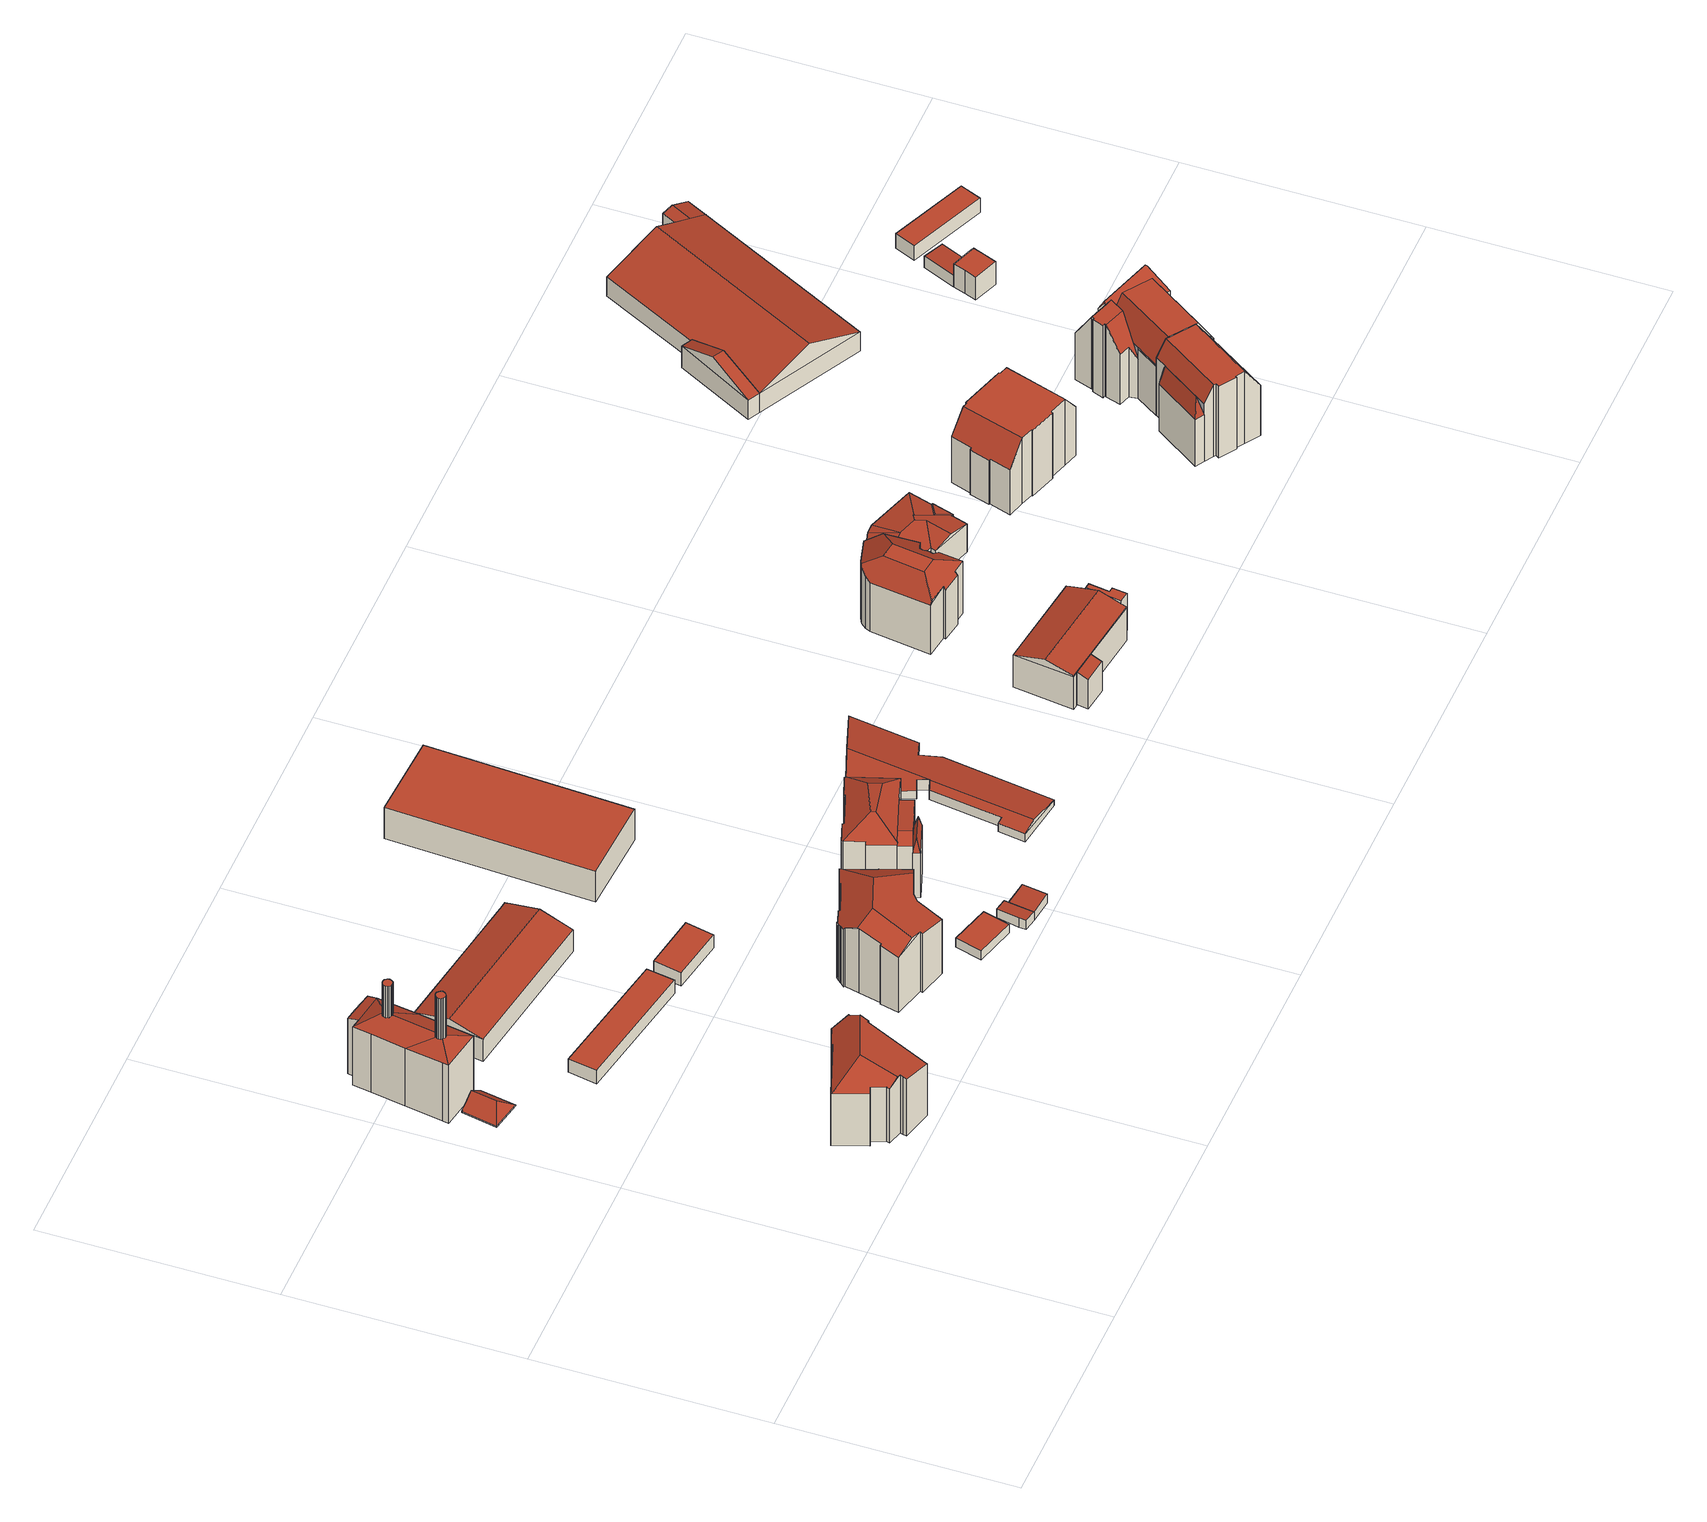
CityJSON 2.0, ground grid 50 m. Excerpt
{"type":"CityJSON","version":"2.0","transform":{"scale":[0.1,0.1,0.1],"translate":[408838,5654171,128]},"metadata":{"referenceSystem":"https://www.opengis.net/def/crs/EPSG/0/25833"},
"CityObjects":{
"building1":{"type":"Building","attributes":{"Dachtyp_tdc":"tdcFreeFormRoof","Gemeindeschluessel":14612000,"Dachneigung":39.03,"QualitaetDacherkennung":11,"Geometrietyp2DReferenz":"3000","measuredHeight":2.91,"function":"31001_2000","roofType":"5000"},"geometry":[{"type":"Solid","lod":"2","boundaries":[[[[0,1,2,3]],[[1,4,5,2]],[[4,6,7,5]],[[6,0,3,7]],[[8,9,6,4]],[[8,4,1]],[[9,8,1,0]],[[9,0,6]],[[3,2,5,7]]]],"semantics":{"surfaces":[{"type":"WallSurface"},{"type":"RoofSurface"},{"type":"GroundSurface"}],"values":[[0,0,0,0,1,1,1,0,2]]}}]},
"building2":{"type":"Building","attributes":{"Dachtyp_tdc":"tdcFreeFormRoof","Gemeindeschluessel":14612000,"Dachneigung":16.84,"QualitaetDacherkennung":27,"Geometrietyp2DReferenz":"3000","measuredHeight":17.47,"function":"31001_9998","roofType":"5000"},"geometry":[{"type":"Solid","lod":"2","boundaries":[[[[10,11,12,13]],[[11,14,15,12]],[[14,16,17,15]],[[16,18,19,17]],[[18,20,21,19]],[[20,22,23,21]],[[22,24,25,23]],[[24,26,27,25]],[[26,28,29,27]],[[28,30,31,29]],[[30,32,33,31]],[[32,34,35,33]],[[34,32,36,37,38,39,40]],[[37,36,30,28,26,24,22,20,41]],[[18,16,14,11,10,42,43,38,37,41]],[[32,30,36]],[[43,39,38]],[[20,18,41]],[[35,44,45,46,47,13,12,15,17,19,21,23,25,27,29,31,33]],[[34,40,44,35]],[[40,39,45,44]],[[39,43,46,45]],[[43,42,47,46]],[[42,10,13,47]]]],"semantics":{"surfaces":[{"type":"WallSurface"},{"type":"RoofSurface"},{"type":"GroundSurface"}],"values":[[0,0,0,0,0,0,0,0,0,0,0,0,1,1,1,0,0,0,2,0,0,0,0,0]]}}]},
"building3":{"type":"Building","attributes":{"Gemeindeschluessel":14612000,"QualitaetDacherkennung":100,"Geometrietyp2DReferenz":"3000","function":"31001_2000","roofType":"9999"},"children":["building3-1","building3-2","building3-3","building3-4"]},
"building3-1":{"type":"BuildingPart","attributes":{"Dachtyp_tdc":"tdcPolyFlatRoof","Dachneigung":16.77,"QualitaetDacherkennung":100,"Geometrietyp2DReferenz":"3000","measuredHeight":15.29,"roofType":"2100"},"parents":["building3"],"geometry":[{"type":"MultiSurface","lod":"2","boundaries":[[[48,49,50,51,52]],[[49,53,54,50]],[[53,55,56,54]],[[55,57,58,59,56]],[[57,55,53,49,48]],[[51,50,54,56,59]]],"semantics":{"surfaces":[{"type":"WallSurface"},{"type":"RoofSurface"},{"type":"GroundSurface"}],"values":[0,0,0,0,1,2]}}]},
"building3-2":{"type":"BuildingPart","attributes":{"Dachtyp_tdc":"tdcPolyFlatRoof","Dachneigung":0,"QualitaetDacherkennung":100,"Geometrietyp2DReferenz":"3000","measuredHeight":10.76,"roofType":"1000"},"parents":["building3"],"geometry":[{"type":"Solid","lod":"2","boundaries":[[[[60,61,62,63]],[[61,64,65,62]],[[64,66,67,65]],[[66,68,69,67]],[[68,70,71,69]],[[70,72,73,71]],[[72,74,75,73]],[[74,76,77,75]],[[76,78,79,77]],[[78,80,81,79]],[[80,82,83,81]],[[82,84,85,83]],[[84,86,87,85]],[[86,88,89,87]],[[88,90,91,89]],[[90,92,93,91]],[[92,94,95,93]],[[94,60,63,95]],[[94,92,90,88,86,84,82,80,78,76,74,72,70,68,66,64,61,60]],[[63,62,65,67,69,71,73,75,77,79,81,83,85,87,89,91,93,95]]]],"semantics":{"surfaces":[{"type":"WallSurface"},{"type":"RoofSurface"},{"type":"GroundSurface"}],"values":[[0,0,0,0,0,0,0,0,0,0,0,0,0,0,0,0,0,0,1,2]]}}]},
"building3-3":{"type":"BuildingPart","attributes":{"Dachtyp_tdc":"tdcHipRoof","Dachneigung":23.91,"QualitaetDacherkennung":100,"Geometrietyp2DReferenz":"3000","measuredHeight":17.29,"roofType":"3200"},"parents":["building3"],"geometry":[{"type":"MultiSurface","lod":"2","boundaries":[[[96,97,98,99]],[[97,48,52,98]],[[100,101,58,57]],[[100,102,103,101]],[[102,104,105,103]],[[104,106,107,105]],[[106,108,109,107]],[[108,96,99,109]],[[104,102,110]],[[57,48,97,111]],[[100,57,111]],[[102,100,111,110]],[[97,96,108,110,111]],[[108,106,104,110]],[[99,98,52,58,101,103,105,107,109]]],"semantics":{"surfaces":[{"type":"WallSurface"},{"type":"RoofSurface"},{"type":"GroundSurface"}],"values":[0,0,0,0,0,0,0,0,1,1,1,1,1,1,2]}}]},
"building3-4":{"type":"BuildingPart","attributes":{"Dachtyp_tdc":"tdcPolyFlatRoof","Dachneigung":0,"QualitaetDacherkennung":100,"Geometrietyp2DReferenz":"3000","measuredHeight":8.47,"roofType":"1000"},"parents":["building3"],"geometry":[{"type":"Solid","lod":"2","boundaries":[[[[112,113,114,115]],[[113,116,117,114]],[[116,118,119,117]],[[118,120,121,119]],[[120,122,123,121]],[[122,124,125,123]],[[124,126,127,125]],[[126,128,129,127]],[[128,130,131,129]],[[130,132,133,131]],[[132,134,135,133]],[[134,136,137,135]],[[136,138,139,137]],[[138,140,141,139]],[[140,142,143,141]],[[142,144,145,143]],[[144,146,147,145]],[[146,112,115,147]],[[146,144,142,140,138,136,134,132,130,128,126,124,122,120,118,116,113,112]],[[115,114,117,119,121,123,125,127,129,131,133,135,137,139,141,143,145,147]]]],"semantics":{"surfaces":[{"type":"WallSurface"},{"type":"RoofSurface"},{"type":"GroundSurface"}],"values":[[0,0,0,0,0,0,0,0,0,0,0,0,0,0,0,0,0,0,1,2]]}}]},
"building4":{"type":"Building","attributes":{"Dachtyp_tdc":"tdcPolyFlatRoof","Gemeindeschluessel":14612000,"Dachneigung":0,"QualitaetDacherkennung":74,"Geometrietyp2DReferenz":"3000","measuredHeight":3.46,"function":"31001_2000","roofType":"1000"},"geometry":[{"type":"Solid","lod":"2","boundaries":[[[[148,149,150,151]],[[149,152,153,150]],[[152,154,155,153]],[[154,148,151,155]],[[154,152,149,148]],[[151,150,153,155]]]],"semantics":{"surfaces":[{"type":"WallSurface"},{"type":"RoofSurface"},{"type":"GroundSurface"}],"values":[[0,0,0,0,1,2]]}}]},
"building5":{"type":"Building","attributes":{"Dachtyp_tdc":"tdcFreeFormRoof","Gemeindeschluessel":14612000,"Dachneigung":14.22,"QualitaetDacherkennung":90,"Geometrietyp2DReferenz":"3000","measuredHeight":7.55,"function":"31001_2000","roofType":"5000"},"geometry":[{"type":"Solid","lod":"2","boundaries":[[[[156,157,158,159]],[[157,160,161,158]],[[160,162,163,161]],[[162,164,165,163]],[[164,166,167,165]],[[166,156,159,167]],[[168,164,162,160,157,169]],[[166,168,169,156]],[[157,156,169]],[[166,164,168]],[[159,158,161,163,165,167]]]],"semantics":{"surfaces":[{"type":"WallSurface"},{"type":"RoofSurface"},{"type":"GroundSurface"}],"values":[[0,0,0,0,0,0,1,1,0,0,2]]}}]},
"building6":{"type":"Building","attributes":{"Dachtyp_tdc":"tdcPolyFlatRoof","Gemeindeschluessel":14612000,"Dachneigung":2.72,"QualitaetDacherkennung":71,"Geometrietyp2DReferenz":"3000","measuredHeight":3.73,"function":"31001_2000","roofType":"2100"},"geometry":[{"type":"Solid","lod":"2","boundaries":[[[[170,171,172,173]],[[171,174,175,172]],[[174,176,177,175]],[[176,170,173,177]],[[176,174,171,170]],[[173,172,175,177]]]],"semantics":{"surfaces":[{"type":"WallSurface"},{"type":"RoofSurface"},{"type":"GroundSurface"}],"values":[[0,0,0,0,1,2]]}}]},
"building7":{"type":"Building","attributes":{"Dachtyp_tdc":"tdcFreeFormRoof","Gemeindeschluessel":14612000,"Dachneigung":18.65,"QualitaetDacherkennung":31,"Geometrietyp2DReferenz":"3000","measuredHeight":18.57,"function":"31001_9998","roofType":"5000"},"geometry":[{"type":"Solid","lod":"2","boundaries":[[[[178,179,180,181]],[[179,182,183,180]],[[182,184,185,183]],[[184,186,187,185]],[[186,188,189,187]],[[188,190,191,189]],[[190,192,193,191]],[[192,194,195,193]],[[194,196,197,195]],[[196,198,199,197]],[[198,200,201,199]],[[200,202,203,201]],[[202,204,205,203]],[[204,206,207,205]],[[206,208,209,207]],[[208,210,211,209]],[[210,212,213,211]],[[212,214,215,213]],[[214,216,217,215]],[[216,218,219,217]],[[218,220,221,219]],[[220,222,223,221]],[[222,224,225,223]],[[224,178,181,225]],[[226,227,228,186,184,182,179]],[[216,214,212,229,230,231]],[[227,226,178,224,222,220,218,231,230]],[[230,229,210,208,206,204,202,200,198,196,194,192,190,188,228,227]],[[179,178,226]],[[212,210,229]],[[188,186,228]],[[218,216,231]],[[181,180,183,185,187,189,191,193,195,197,199,201,203,205,207,209,211,213,215,217,219,221,223,225]]]],"semantics":{"surfaces":[{"type":"WallSurface"},{"type":"RoofSurface"},{"type":"GroundSurface"}],"values":[[0,0,0,0,0,0,0,0,0,0,0,0,0,0,0,0,0,0,0,0,0,0,0,0,1,1,1,1,0,0,0,0,2]]}}]},
"building8":{"type":"Building","attributes":{"Dachtyp_tdc":"tdcPolyFlatRoof","Gemeindeschluessel":14612000,"Dachneigung":0,"QualitaetDacherkennung":63,"Geometrietyp2DReferenz":"3000","measuredHeight":2.32,"function":"31001_9998","roofType":"1000"},"geometry":[{"type":"Solid","lod":"2","boundaries":[[[[232,233,234,235]],[[233,236,237,234]],[[236,238,239,237]],[[238,232,235,239]],[[238,236,233,232]],[[235,234,237,239]]]],"semantics":{"surfaces":[{"type":"WallSurface"},{"type":"RoofSurface"},{"type":"GroundSurface"}],"values":[[0,0,0,0,1,2]]}}]},
"building9":{"type":"Building","attributes":{"Dachtyp_tdc":"tdcPolyFlatRoof","Gemeindeschluessel":14612000,"Dachneigung":3.83,"QualitaetDacherkennung":86,"Geometrietyp2DReferenz":"3000","measuredHeight":2.33,"function":"31001_9998","roofType":"2100"},"geometry":[{"type":"Solid","lod":"2","boundaries":[[[[240,241,242,243]],[[241,244,245,242]],[[244,246,247,245]],[[246,248,249,247]],[[248,250,251,249]],[[250,240,243,251]],[[250,248,246,244,241,240]],[[243,242,245,247,249,251]]]],"semantics":{"surfaces":[{"type":"WallSurface"},{"type":"RoofSurface"},{"type":"GroundSurface"}],"values":[[0,0,0,0,0,0,1,2]]}}]},
"building10":{"type":"Building","attributes":{"Dachtyp_tdc":"tdcPolyFlatRoof","Gemeindeschluessel":14612000,"Dachneigung":3.21,"QualitaetDacherkennung":87,"Geometrietyp2DReferenz":"3000","measuredHeight":2.44,"function":"31001_9998","roofType":"2100"},"geometry":[{"type":"Solid","lod":"2","boundaries":[[[[252,253,254,251]],[[253,255,256,254]],[[255,257,243,256]],[[257,252,251,243]],[[257,255,253,252]],[[251,254,256,243]]]],"semantics":{"surfaces":[{"type":"WallSurface"},{"type":"RoofSurface"},{"type":"GroundSurface"}],"values":[[0,0,0,0,1,2]]}}]},
"building11":{"type":"Building","attributes":{"Gemeindeschluessel":14612000,"Geometrietyp2DReferenz":"3000","function":"31001_9998","roofType":"9999"},"children":["building11-1","building11-2","building11-3"]},
"building11-1":{"type":"BuildingPart","attributes":{"Dachtyp_tdc":"tdcFreeFormRoof","Dachneigung":75.75,"QualitaetDacherkennung":30,"Geometrietyp2DReferenz":"3000","measuredHeight":14.87,"roofType":"5000"},"parents":["building11"],"geometry":[{"type":"MultiSurface","lod":"2","boundaries":[[[258,259,260,261]],[[259,262,263,260]],[[262,264,265,263]],[[266,264,262]],[[267,266,262,259]],[[267,259,258]],[[266,267,258,268,264]],[[261,260,263,265,269]]],"semantics":{"surfaces":[{"type":"WallSurface"},{"type":"RoofSurface"},{"type":"GroundSurface"}],"values":[0,0,0,1,1,1,1,2]}}]},
"building11-2":{"type":"BuildingPart","attributes":{"Dachtyp_tdc":"tdcCutTentRoof","Dachneigung":30.4,"QualitaetDacherkennung":46,"Geometrietyp2DReferenz":"3000","measuredHeight":16.79,"roofType":"9999"},"parents":["building11"],"geometry":[{"type":"MultiSurface","lod":"2","boundaries":[[[270,271,272,273]],[[271,274,275,272]],[[274,276,277,275]],[[276,278,279,277]],[[278,280,281,279]],[[280,282,283,284,281]],[[285,286,287,288,289]],[[286,290,291,287]],[[290,292,293,291]],[[292,294,295,293]],[[294,296,297,295]],[[296,270,273,297]],[[280,278,298,299]],[[300,301,302,303,304,282,280,299,305]],[[292,290,286,285,300,305,306]],[[278,276,274,271,270,296,294,292,306,298]],[[306,305,299,298]],[[273,272,275,277,279,281,284,307,308,309,288,287,291,293,295,297]]],"semantics":{"surfaces":[{"type":"WallSurface"},{"type":"RoofSurface"},{"type":"GroundSurface"}],"values":[0,0,0,0,0,0,0,0,0,0,0,0,1,1,1,1,1,2]}}]},
"building11-3":{"type":"BuildingPart","attributes":{"Dachtyp_tdc":"tdcCutGableRoof","Dachneigung":3.21,"QualitaetDacherkennung":30,"Geometrietyp2DReferenz":"3000","measuredHeight":15.27,"roofType":"9999"},"parents":["building11"],"geometry":[{"type":"MultiSurface","lod":"2","boundaries":[[[310,289,288,265,264]],[[283,311,312,284]],[[311,313,314,312]],[[313,315,258,261,314]],[[313,311,283,304,316]],[[317,301,300,289,310,318]],[[316,317,318,315,313]],[[265,288,309,308,307,284,312,314,261,269]]],"semantics":{"surfaces":[{"type":"WallSurface"},{"type":"RoofSurface"},{"type":"GroundSurface"}],"values":[0,0,0,0,1,1,1,2]}}]},
"building12":{"type":"Building","attributes":{"Dachtyp_tdc":"tdcPolyFlatRoof","Gemeindeschluessel":14612000,"Dachneigung":0,"QualitaetDacherkennung":43,"Geometrietyp2DReferenz":"3000","measuredHeight":8.09,"function":"31001_2000","roofType":"1000"},"geometry":[{"type":"Solid","lod":"2","boundaries":[[[[319,320,321,322]],[[320,323,324,321]],[[323,325,326,324]],[[325,319,322,326]],[[325,323,320,319]],[[322,321,324,326]]]],"semantics":{"surfaces":[{"type":"WallSurface"},{"type":"RoofSurface"},{"type":"GroundSurface"}],"values":[[0,0,0,0,1,2]]}}]},
"building13":{"type":"Building","attributes":{"Dachtyp_tdc":"tdcFreeFormRoof","Gemeindeschluessel":14612000,"Dachneigung":10.2,"QualitaetDacherkennung":16,"Geometrietyp2DReferenz":"3000","measuredHeight":2.92,"function":"31001_9998","roofType":"5000"},"geometry":[{"type":"Solid","lod":"2","boundaries":[[[[327,328,329,330]],[[328,331,332,329]],[[331,333,334,332]],[[333,335,336,334]],[[337,338,328,339,340,341,342,343,344,345]],[[340,339,327,346,347,348]],[[331,338,337,335,333]],[[348,341,340]],[[331,328,338]],[[345,335,337]],[[328,327,339]],[[336,349,350,351,352,353,354,355,356,330,329,332,334]],[[335,345,349,336]],[[345,344,350,349]],[[344,343,351,350]],[[343,342,352,351]],[[342,341,353,352]],[[341,348,354,353]],[[348,347,355,354]],[[347,346,356,355]],[[346,327,330,356]]]],"semantics":{"surfaces":[{"type":"WallSurface"},{"type":"RoofSurface"},{"type":"GroundSurface"}],"values":[[0,0,0,0,1,1,1,0,0,0,0,2,0,0,0,0,0,0,0,0,0]]}}]},
"building14":{"type":"Building","attributes":{"Dachtyp_tdc":"tdcPolyFlatRoof","Gemeindeschluessel":14612000,"Dachneigung":18.37,"QualitaetDacherkennung":46,"Geometrietyp2DReferenz":"3000","measuredHeight":8.5,"function":"31001_9998","roofType":"2100"},"geometry":[{"type":"Solid","lod":"2","boundaries":[[[[357,358,359,360]],[[358,361,362,359]],[[361,363,364,362]],[[363,357,360,364]],[[363,361,358,357]],[[360,359,362,364]]]],"semantics":{"surfaces":[{"type":"WallSurface"},{"type":"RoofSurface"},{"type":"GroundSurface"}],"values":[[0,0,0,0,1,2]]}}]},
"building15":{"type":"Building","attributes":{"Dachtyp_tdc":"tdcFreeFormRoof","Gemeindeschluessel":14612000,"Dachneigung":15.11,"QualitaetDacherkennung":82,"Geometrietyp2DReferenz":"3000","measuredHeight":10.37,"function":"31001_9998","roofType":"5000"},"geometry":[{"type":"Solid","lod":"2","boundaries":[[[[365,366,367,368]],[[366,369,370,367]],[[369,371,372,370]],[[371,373,374,372]],[[373,375,376,374]],[[375,377,378,376]],[[377,379,380,378]],[[379,365,368,380]],[[371,381,382,383,373]],[[384,382,381,385,358,361,386]],[[377,384,386,379]],[[379,386,361,365]],[[365,361,358,366]],[[366,358,385,369]],[[375,383,382,384,377]],[[369,385,381,371]],[[373,383,375]],[[368,367,370,372,374,376,378,380]]]],"semantics":{"surfaces":[{"type":"WallSurface"},{"type":"RoofSurface"},{"type":"GroundSurface"}],"values":[[0,0,0,0,0,0,0,0,1,1,0,0,0,0,0,0,0,2]]}}]},
"building16":{"type":"Building","attributes":{"Dachtyp_tdc":"tdcPolyFlatRoof","Gemeindeschluessel":14612000,"Dachneigung":0,"QualitaetDacherkennung":35,"Geometrietyp2DReferenz":"3000","measuredHeight":9.78,"function":"31001_9998","roofType":"1000"},"geometry":[{"type":"Solid","lod":"2","boundaries":[[[[387,388,389,390]],[[388,391,392,389]],[[391,393,394,392]],[[393,395,396,394]],[[395,397,398,396]],[[397,387,390,398]],[[397,395,393,391,388,387]],[[390,389,392,394,396,398]]]],"semantics":{"surfaces":[{"type":"WallSurface"},{"type":"RoofSurface"},{"type":"GroundSurface"}],"values":[[0,0,0,0,0,0,1,2]]}}]},
"building17":{"type":"Building","attributes":{"Dachtyp_tdc":"tdcFreeFormRoof","Gemeindeschluessel":14612000,"Dachneigung":33.83,"QualitaetDacherkennung":32,"Geometrietyp2DReferenz":"3000","measuredHeight":17.74,"function":"31001_9998","roofType":"5000"},"geometry":[{"type":"Solid","lod":"2","boundaries":[[[[399,400,401,402]],[[400,403,404,401]],[[403,405,406,404]],[[405,407,408,406]],[[407,409,410,408]],[[409,411,412,410]],[[411,413,414,412]],[[413,415,416,414]],[[415,417,418,416]],[[417,419,420,418]],[[419,421,422,420]],[[421,423,424,422]],[[423,425,426,424]],[[425,427,428,426]],[[427,429,430,428]],[[429,431,432,430]],[[431,433,434,432]],[[433,399,402,434]],[[435,436,437,419,417,415,413,438]],[[439,440,423,421,437,436]],[[433,431,429,427,425,440,439,441,442,400,399]],[[441,435,438,411,409,407,405,403,442]],[[441,439,436,435]],[[403,400,442]],[[413,411,438]],[[425,423,440]],[[421,419,437]],[[402,401,404,406,408,410,412,414,416,418,420,422,424,426,428,430,432,434]]]],"semantics":{"surfaces":[{"type":"WallSurface"},{"type":"RoofSurface"},{"type":"GroundSurface"}],"values":[[0,0,0,0,0,0,0,0,0,0,0,0,0,0,0,0,0,0,1,1,1,1,1,0,0,0,0,2]]}}]},
"building18":{"type":"Building","attributes":{"Dachtyp_tdc":"tdcFreeFormRoof","Gemeindeschluessel":14612000,"Dachneigung":10.64,"QualitaetDacherkennung":3,"Geometrietyp2DReferenz":"3000","measuredHeight":8.63,"function":"31001_9998","roofType":"5000"},"geometry":[{"type":"Solid","lod":"2","boundaries":[[[[443,444,445,446]],[[444,447,448,445]],[[447,449,450,448]],[[449,451,452,450]],[[451,453,454,452]],[[453,455,456,454]],[[455,457,458,456]],[[457,459,460,458]],[[459,461,462,460]],[[461,463,464,462]],[[463,465,466,464]],[[465,467,468,466]],[[467,443,446,468]],[[469,470,467,465]],[[471,469,465,463]],[[471,463,461]],[[472,473,474,470,469,471,461,459]],[[475,472,459,457]],[[475,457,455]],[[476,473,472,475,455,453]],[[477,478,479,476,453,451]],[[477,451,449]],[[478,477,449,447]],[[479,478,447,444]],[[474,473,476,479,444,443]],[[470,474,443,467]],[[446,445,448,450,452,454,456,458,460,462,464,466,468]]]],"semantics":{"surfaces":[{"type":"WallSurface"},{"type":"RoofSurface"},{"type":"GroundSurface"}],"values":[[0,0,0,0,0,0,0,0,0,0,0,0,0,1,1,1,1,1,0,1,1,1,1,1,1,1,2]]}}]},
"building19":{"type":"Building","attributes":{"Dachtyp_tdc":"tdcCutGableRoof","Gemeindeschluessel":14612000,"Dachneigung":0.081,"QualitaetDacherkennung":45,"Geometrietyp2DReferenz":"3000","measuredHeight":17.19,"function":"31001_9998","roofType":"9999"},"geometry":[{"type":"Solid","lod":"2","boundaries":[[[[480,481,482,483]],[[481,484,485,482]],[[486,487,488,489,490,491,492,493]],[[494,495,496,497,498,499,500,501]],[[493,502,503,504,505,494,501,506,484,481,480,486]],[[485,507,508,509,510,511,512,513,514,515,516,517,518,519,520,521,522,523,524,525,526,527,483,482]],[[484,506,507,485]],[[506,501,508,507]],[[501,500,509,508]],[[500,499,510,509]],[[499,498,511,510]],[[498,497,512,511]],[[497,496,513,512]],[[496,495,514,513]],[[495,494,515,514]],[[494,505,516,515]],[[505,504,517,516]],[[504,503,518,517]],[[503,502,519,518]],[[502,493,520,519]],[[493,492,521,520]],[[492,491,522,521]],[[491,490,523,522]],[[490,489,524,523]],[[489,488,525,524]],[[488,487,526,525]],[[487,486,527,526]],[[486,480,483,527]]]],"semantics":{"surfaces":[{"type":"WallSurface"},{"type":"RoofSurface"},{"type":"GroundSurface"}],"values":[[0,0,1,1,1,2,0,0,0,0,0,0,0,0,0,0,0,0,0,0,0,0,0,0,0,0,0,0]]}}]},
"building20":{"type":"Building","attributes":{"Gemeindeschluessel":14612000,"Geometrietyp2DReferenz":"3000","function":"31001_9998","roofType":"9999"},"children":["building20-1","building20-2"]},
"building20-1":{"type":"BuildingPart","attributes":{"Dachtyp_tdc":"tdcFreeFormRoof","Dachneigung":76.98,"QualitaetDacherkennung":22,"Geometrietyp2DReferenz":"3000","measuredHeight":16.82,"roofType":"5000"},"parents":["building20"],"geometry":[{"type":"MultiSurface","lod":"2","boundaries":[[[528,529,530,531]],[[529,532,533,530]],[[532,534,535,533]],[[534,536,537,535]],[[538,536,534]],[[539,538,534,532]],[[540,539,532,529]],[[540,529,528]],[[538,539,540,528,536]],[[531,530,533,535,537]]],"semantics":{"surfaces":[{"type":"WallSurface"},{"type":"RoofSurface"},{"type":"GroundSurface"}],"values":[0,0,0,0,1,1,1,1,1,2]}}]},
"building20-2":{"type":"BuildingPart","attributes":{"Dachtyp_tdc":"tdcCutGableRoof","Dachneigung":0.391,"QualitaetDacherkennung":53,"Geometrietyp2DReferenz":"3000","measuredHeight":18.78,"roofType":"9999"},"parents":["building20"],"geometry":[{"type":"MultiSurface","lod":"2","boundaries":[[[541,542,543,544]],[[542,545,546,543]],[[545,547,528,531,546]],[[548,549,550,537,536]],[[549,551,552,550]],[[551,553,554,552]],[[553,555,556,554]],[[555,557,558,556]],[[557,559,560,558]],[[561,541,544,562]],[[559,563,564,560]],[[563,561,562,564]],[[559,557,555,553]],[[551,549,548,547,545]],[[553,551,545,542,541,561,563,559]],[[544,543,546,531,537,550,552,554,556,558,560,564,562]]],"semantics":{"surfaces":[{"type":"WallSurface"},{"type":"RoofSurface"},{"type":"GroundSurface"}],"values":[0,0,0,0,0,0,0,0,0,0,0,0,1,1,1,2]}}]},
"building21":{"type":"Building","attributes":{"Gemeindeschluessel":14612000,"Geometrietyp2DReferenz":"3000","function":"31001_9998","roofType":"9999"},"children":["building21-1","building21-2","building21-3"]},
"building21-1":{"type":"BuildingPart","attributes":{"Dachtyp_tdc":"tdcCutGableRoof","Dachneigung":59.44,"QualitaetDacherkennung":59,"Geometrietyp2DReferenz":"3000","measuredHeight":18.95,"roofType":"9999"},"parents":["building21"],"geometry":[{"type":"MultiSurface","lod":"2","boundaries":[[[565,566,567,568]],[[566,569,570,567]],[[569,571,572,570]],[[571,573,574,575,572]],[[576,577,578,579,580,581,582,583]],[[565,584,585,586,587,566]],[[578,588,586,585,579]],[[566,587,569]],[[569,587,586,588,578,577,571]],[[571,577,576,573]],[[575,589,590,591,568,567,570,572]]],"semantics":{"surfaces":[{"type":"WallSurface"},{"type":"RoofSurface"},{"type":"GroundSurface"}],"values":[0,0,0,0,1,1,1,0,0,0,2]}}]},
"building21-2":{"type":"BuildingPart","attributes":{"Dachtyp_tdc":"tdcFreeFormRoof","Dachneigung":62.08,"QualitaetDacherkennung":6,"Geometrietyp2DReferenz":"3000","measuredHeight":19.46,"roofType":"5000"},"parents":["building21"],"geometry":[{"type":"MultiSurface","lod":"2","boundaries":[[[592,593,594,595,596]],[[593,597,598,594]],[[597,599,600,598]],[[599,601,602,600]],[[601,603,604,602]],[[603,605,606,604]],[[605,607,608,606]],[[607,609,565,568,608]],[[607,605,610,611]],[[605,603,610]],[[603,601,612,611,610]],[[601,599,597,593,592,613,612]],[[613,614,580,584,609,607,611,612]],[[615,595,594,598,600,602,604,606,608,568,591]]],"semantics":{"surfaces":[{"type":"WallSurface"},{"type":"RoofSurface"},{"type":"GroundSurface"}],"values":[0,0,0,0,0,0,0,0,1,1,1,1,1,2]}}]},
"building21-3":{"type":"BuildingPart","attributes":{"Dachtyp_tdc":"tdcCutGableRoof","Dachneigung":58.76,"QualitaetDacherkennung":31,"Geometrietyp2DReferenz":"3000","measuredHeight":18.84,"roofType":"9999"},"parents":["building21"],"geometry":[{"type":"MultiSurface","lod":"2","boundaries":[[[616,617,618,619]],[[617,620,621,618]],[[620,622,623,621]],[[622,596,595,623]],[[574,624,625,575]],[[624,626,627,625]],[[626,628,629,627]],[[628,630,631,629]],[[630,632,633,631]],[[632,616,619,633]],[[634,614,635,596,622,620]],[[628,626,624,574,636,583,637]],[[620,617,616,632,630,628,637,634]],[[619,618,621,623,595,615,591,590,589,575,625,627,629,631,633]]],"semantics":{"surfaces":[{"type":"WallSurface"},{"type":"RoofSurface"},{"type":"GroundSurface"}],"values":[0,0,0,0,0,0,0,0,0,0,1,1,1,2]}}]},
"building22":{"type":"Building","attributes":{"Gemeindeschluessel":14612000,"Geometrietyp2DReferenz":"3000","function":"31001_2000","roofType":"9999"},"children":["building22-1","building22-2","building22-3"]},
"building22-1":{"type":"BuildingPart","attributes":{"Dachtyp_tdc":"tdcGableRoof","Dachneigung":21.14,"QualitaetDacherkennung":86,"Geometrietyp2DReferenz":"3000","measuredHeight":9.88,"roofType":"3100"},"parents":["building22"],"geometry":[{"type":"MultiSurface","lod":"2","boundaries":[[[638,639,640,641]],[[642,643,644,645]],[[643,646,647,644]],[[648,638,641,649]],[[648,650,651,652,653,654,638]],[[642,639,654,653,643]],[[643,653,652,655,646]],[[638,654,639]],[[641,640,645,644,647,649]]],"semantics":{"surfaces":[{"type":"WallSurface"},{"type":"RoofSurface"},{"type":"GroundSurface"}],"values":[0,0,0,0,1,1,0,0,2]}}]},
"building22-2":{"type":"BuildingPart","attributes":{"Dachtyp_tdc":"tdcGableRoof","Dachneigung":21.18,"QualitaetDacherkennung":76,"Geometrietyp2DReferenz":"3000","measuredHeight":6.56,"roofType":"3100"},"parents":["building22"],"geometry":[{"type":"MultiSurface","lod":"2","boundaries":[[[655,656,657,647,646]],[[656,658,659,657]],[[658,648,649,659]],[[658,656,660]],[[656,655,661,660]],[[648,658,660,661,651]],[[647,657,659,649]]],"semantics":{"surfaces":[{"type":"WallSurface"},{"type":"RoofSurface"},{"type":"GroundSurface"}],"values":[0,0,0,0,1,1,2]}}]},
"building22-3":{"type":"BuildingPart","attributes":{"Dachtyp_tdc":"tdcGableRoof","Dachneigung":21.38,"QualitaetDacherkennung":83,"Geometrietyp2DReferenz":"3000","measuredHeight":9,"roofType":"3100"},"parents":["building22"],"geometry":[{"type":"MultiSurface","lod":"2","boundaries":[[[662,663,664,640,639]],[[663,665,666,664]],[[665,667,642,645,666]],[[665,663,668]],[[662,667,669]],[[663,662,669,668]],[[667,665,668,669]],[[640,664,666,645]]],"semantics":{"surfaces":[{"type":"WallSurface"},{"type":"RoofSurface"},{"type":"GroundSurface"}],"values":[0,0,0,0,0,1,1,2]}}]},
"building23":{"type":"Building","attributes":{"Dachtyp_tdc":"tdcPolyFlatRoof","Gemeindeschluessel":14612000,"Dachneigung":0,"QualitaetDacherkennung":69,"Geometrietyp2DReferenz":"3000","measuredHeight":6.08,"function":"31001_2000","roofType":"1000"},"geometry":[{"type":"Solid","lod":"2","boundaries":[[[[670,671,672,673]],[[671,674,675,672]],[[674,676,677,675]],[[676,678,679,677]],[[678,680,681,679]],[[680,682,683,681]],[[682,670,673,683]],[[682,680,678,676,674,671,670]],[[673,672,675,677,679,681,683]]]],"semantics":{"surfaces":[{"type":"WallSurface"},{"type":"RoofSurface"},{"type":"GroundSurface"}],"values":[[0,0,0,0,0,0,0,1,2]]}}]},
"building24":{"type":"Building","attributes":{"Dachtyp_tdc":"tdcPolyFlatRoof","Gemeindeschluessel":14612000,"Dachneigung":3.94,"QualitaetDacherkennung":75,"Geometrietyp2DReferenz":"3000","measuredHeight":2.99,"function":"31001_2000","roofType":"2100"},"geometry":[{"type":"Solid","lod":"2","boundaries":[[[[684,685,677,679]],[[685,686,687,677]],[[686,688,689,687]],[[688,684,679,689]],[[688,686,685,684]],[[679,677,687,689]]]],"semantics":{"surfaces":[{"type":"WallSurface"},{"type":"RoofSurface"},{"type":"GroundSurface"}],"values":[[0,0,0,0,1,2]]}}]},
"building25":{"type":"Building","attributes":{"Dachtyp_tdc":"tdcPolyFlatRoof","Gemeindeschluessel":14612000,"Dachneigung":0,"QualitaetDacherkennung":83,"Geometrietyp2DReferenz":"3000","measuredHeight":3.88,"function":"31001_2000","roofType":"1000"},"geometry":[{"type":"Solid","lod":"2","boundaries":[[[[690,691,692,693]],[[691,694,695,692]],[[694,696,697,695]],[[696,690,693,697]],[[696,694,691,690]],[[693,692,695,697]]]],"semantics":{"surfaces":[{"type":"WallSurface"},{"type":"RoofSurface"},{"type":"GroundSurface"}],"values":[[0,0,0,0,1,2]]}}]}
},
"vertices":[
[98,820,62],[84,744,62],[84,744,60],[98,820,60],[16,757,62],[16,757,60],[31,833,62],[31,833,60],[54,771,90],[64,827,90],
[316,193,197],[353,206,198],[353,206,60],[316,193,60],[358,209,197],[358,209,60],[384,183,220],[384,183,60],[381,179,222],[381,179,60],[371,138,230],[371,138,60],[368,138,230],[368,138,60],[334,5,196],[334,5,60],[268,22,208],[268,22,60],[270,30,210],[270,30,60],[272,36,212],[272,36,60],[239,45,201],[239,45,60],[241,52,203],[241,52,60],[264,38,213],[274,118,235],[194,145,197],[218,77,196],[229,81,203],[376,157,235],[317,190,199],[193,147,196],[229,81,60],[218,77,60],[193,147,60],[317,190,60],
[57,1052,205],[62,1076,197],[62,1076,52],[57,1052,52],[57,1052,53],[87,1071,198],[87,1071,52],[131,1062,198],[131,1062,52],[126,1041,205],[126,1041,53],[126,1041,52],
[66,882,328],[64,879,328],[64,879,221],[66,882,221],[61,877,328],[61,877,221],[58,875,328],[58,875,221],[54,875,328],[54,875,221],[51,877,328],[51,877,221],[48,879,328],[48,879,221],[46,882,328],[46,882,221],[46,886,328],[46,886,221],[46,889,328],[46,889,221],[48,892,328],[48,892,221],[51,895,328],[51,895,221],[54,896,328],[54,896,221],[58,896,328],[58,896,221],[61,895,328],[61,895,221],[64,892,328],[64,892,221],[66,889,328],[66,889,221],[67,886,328],[67,886,221],
[29,1017,205],[35,1056,205],[35,1056,53],[29,1017,53],[112,948,205],[112,948,53],[93,833,205],[93,833,53],[1,848,205],[1,848,53],[3,861,205],[3,861,53],[16,942,205],[16,942,53],[54,883,226],[74,1006,226],
[84,996,305],[82,993,305],[82,993,221],[84,996,221],[80,991,305],[80,991,221],[76,990,305],[76,990,221],[73,990,305],[73,990,221],[69,991,305],[69,991,221],[66,993,305],[66,993,221],[65,996,305],[65,996,221],[64,1000,305],[64,1000,221],[65,1004,305],[65,1004,221],[66,1007,305],[66,1007,221],[69,1009,305],[69,1009,221],[73,1010,305],[73,1010,221],[76,1010,305],[76,1010,221],[80,1009,305],[80,1009,221],[82,1007,305],[82,1007,221],[84,1004,305],[84,1004,221],[85,1000,305],[85,1000,221],
[201,624,88],[212,686,88],[212,686,53],[201,624,53],[495,634,88],[495,634,53],[485,573,88],[485,573,53],
[187,849,106],[210,997,106],[210,997,49],[187,849,49],[419,964,106],[419,964,49],[542,944,106],[542,944,49],[552,943,106],[552,943,49],[528,795,106],[528,795,49],[540,868,125],[198,922,125],
[509,569,87],[519,629,89],[519,629,52],[509,569,52],[639,609,89],[639,609,52],[628,548,87],[628,548,52],
[657,141,206],[589,159,193],[589,159,50],[657,141,50],[598,200,204],[598,200,50],[601,199,205],[601,199,50],[612,248,218],[612,248,50],[619,279,204],[619,279,50],[617,281,202],[617,281,50],[624,289,199],[624,289,50],[627,292,198],[627,292,50],[631,296,197],[631,296,50],[637,303,194],[637,303,50],[639,301,196],[639,301,50],[666,311,196],[666,311,50],[668,307,198],[668,307,50],[736,332,198],[736,332,50],[735,335,196],[735,335,50],[774,349,196],[774,349,50],[799,279,196],[799,279,50],[804,281,193],[804,281,50],[826,218,193],[826,218,50],[745,188,211],[745,188,50],[733,176,208],[733,176,50],[718,120,192],[718,120,50],[656,136,204],[656,136,50],[633,148,210],[657,237,236],[613,251,219],[775,346,197],[736,265,236],[799,208,211],
[775,62,77],[791,120,77],[791,120,54],[775,62,54],[878,96,77],[878,96,54],[862,38,77],[862,38,54],
[934,15,53],[905,20,55],[905,20,31],[934,15,31],[906,35,55],[906,35,31],[916,84,54],[916,84,31],[944,79,53],[944,79,31],[942,70,53],[942,70,31],
[942,70,52],[995,62,55],[995,62,31],[987,8,55],[987,8,31],[934,15,52],
[973,273,157],[978,258,157],[978,258,41],[973,273,41],[907,234,157],[907,234,41],[902,249,157],[902,249,41],[912,244,189],[968,263,189],[924,257,157],[924,257,41],
[911,391,179],[984,416,179],[984,416,41],[911,391,41],[983,419,176],[983,419,41],[1032,436,176],[1032,436,41],[1033,432,178],[1033,432,41],[1065,335,178],[1065,335,41],[1014,318,179],[1014,318,159],[1014,318,41],[892,277,176],[873,333,176],[873,333,41],[892,277,41],[892,277,175],[878,335,179],[878,335,41],[865,376,179],[865,376,41],[864,379,177],[864,379,41],[910,395,177],[910,395,41],[1007,381,202],[1016,353,202],[898,278,179],[898,279,179],[914,284,179],[1000,313,179],[1004,314,179],[932,334,209],[929,344,209],[1000,313,41],[914,284,41],[898,278,41],
[902,249,175],[1023,290,160],[1023,290,41],[1009,285,188],[1009,285,41],[973,273,190],[1000,313,188],[914,284,193],[924,257,193],
[673,804,127],[695,1241,127],[695,1241,46],[673,804,46],[881,1232,127],[881,1232,46],[858,795,127],[858,795,46],
[1178,319,52],[1201,327,56],[1201,327,27],[1178,319,27],[1193,350,54],[1193,350,27],[1170,342,49],[1170,342,27],[1126,470,35],[1126,470,27],[1225,504,57],[1200,330,57],[1199,326,57],[1167,103,57],[1245,92,42],[1280,331,42],[1265,375,46],[1303,387,40],[1325,538,40],[1155,164,52],[1141,166,49],[1132,108,48],[1325,538,27],[1303,387,27],[1265,375,27],[1280,331,27],[1245,92,27],[1132,108,27],[1141,166,27],[1155,164,27],
[1517,125,102],[1521,150,110],[1521,150,25],[1517,125,25],[1577,143,110],[1577,143,25],[1573,118,102],[1573,118,25],
[1577,143,107],[1521,150,107],[1521,150,22],[1577,143,22],[1509,152,107],[1509,152,22],[1526,281,107],[1526,281,22],[1738,253,107],[1738,253,22],[1733,212,107],[1733,212,22],[1723,136,107],[1723,136,22],[1721,124,107],[1721,124,22],[1517,212,126],[1729,184,126],[1733,212,118],[1723,136,113],[1509,152,110],[1721,124,110],
[1723,136,121],[1733,212,121],[1733,212,23],[1723,136,23],[1745,210,121],[1745,210,23],[1739,166,121],[1739,166,23],[1750,165,121],[1750,165,23],[1746,133,121],[1746,133,23],
[1669,497,171],[1692,494,155],[1692,494,18],[1669,497,18],[1685,443,154],[1685,443,18],[1655,447,154],[1655,447,18],[1654,441,146],[1654,441,18],[1608,448,146],[1608,448,18],[1609,453,154],[1609,453,18],[1559,460,146],[1559,460,18],[1577,589,146],[1577,589,18],[1582,600,153],[1582,600,18],[1592,612,166],[1592,612,18],[1605,619,167],[1605,619,18],[1679,641,146],[1679,641,18],[1713,539,146],[1713,539,18],[1674,526,171],[1674,526,18],[1671,519,172],[1671,519,18],[1674,513,169],[1674,513,18],[1674,506,169],[1674,506,18],[1593,486,195],[1606,574,195],[1596,614,171],[1563,460,154],[1643,569,195],[1691,606,167],[1631,481,195],[1686,444,155],
[1782,664,88],[1891,629,88],[1891,629,14],[1782,664,14],[1875,577,88],[1875,577,14],[1878,576,88],[1878,576,14],[1864,530,88],[1864,530,14],[1860,531,88],[1860,531,14],[1849,496,88],[1849,496,14],[1759,525,88],[1759,525,14],[1763,537,88],[1763,537,14],[1735,546,88],[1735,546,14],[1713,539,88],[1713,539,14],[1679,641,88],[1679,641,14],[1761,664,88],[1761,664,14],[1754,602,99],[1769,601,100],[1735,582,95],[1822,568,97],[1812,588,100],[1771,601,100],[1804,511,97],[1826,596,98],[1848,560,93],[1844,561,93],[1827,595,98],
[2068,579,180],[2069,582,180],[2069,582,8],[2068,579,8],[2167,552,180],[2167,552,8],[2057,582,180],[2023,593,129],[2008,547,128],[2005,548,124],[1992,505,123],[1994,504,126],[1979,458,126],[2016,447,180],[2144,408,180],[2175,399,136],[2188,443,136],[2192,442,132],[2204,483,132],[2199,484,138],[2215,534,138],[2186,543,180],[2043,438,180],[2043,436,180],[2101,418,180],[2102,421,180],[2167,549,180],[2167,549,8],[2186,543,8],[2215,534,8],[2199,484,8],[2204,483,8],[2192,442,8],[2188,443,8],[2175,399,8],[2144,408,8],[2102,421,8],[2101,418,8],[2043,436,8],[2043,438,8],[2016,447,8],[1979,458,8],[1994,504,8],[1992,505,8],[2005,548,8],[2008,547,8],[2023,593,8],[2057,582,8],
[2251,167,124],[2233,179,124],[2233,179,2],[2251,167,2],[2299,277,124],[2299,277,2],[2311,279,124],[2311,279,2],[2321,272,124],[2321,272,2],[2309,270,162],[2305,267,170],[2248,182,170],
[2270,145,190],[2274,152,190],[2274,152,2],[2270,145,2],[2270,155,190],[2270,155,2],[2251,167,153],[2321,272,153],[2338,297,153],[2338,297,2],[2357,285,190],[2357,285,2],[2414,246,190],[2414,246,2],[2445,226,133],[2445,226,2],[2356,93,133],[2356,93,2],[2325,113,190],[2325,113,2],[2305,122,190],[2305,122,2],[2307,125,190],[2307,125,2],
[2532,347,129],[2449,223,129],[2449,223,1],[2532,347,1],[2445,226,129],[2445,226,1],[2338,297,129],[2338,297,1],[2370,346,129],[2370,346,103],[2370,346,1],[2370,346,134],[2338,297,134],[2361,282,191],[2444,406,191],[2421,422,134],[2419,419,134],[2399,388,134],[2381,361,134],[2530,349,134],[2502,367,190],[2419,243,190],[2445,226,138],[2395,259,190],[2399,388,1],[2419,419,1],[2421,422,1],
[2443,454,134],[2510,432,133],[2510,432,1],[2443,454,1],[2443,454,123],[2511,435,127],[2511,435,1],[2554,420,127],[2554,420,1],[2553,416,134],[2553,416,1],[2561,386,134],[2561,386,1],[2564,384,134],[2564,384,1],[2537,344,134],[2537,344,1],[2532,347,134],[2557,383,143],[2528,387,193],[2526,391,196],[2432,437,170],[2429,434,161],[2432,437,1],
[2357,433,190],[2361,432,190],[2361,432,1],[2357,433,1],[2363,437,190],[2363,437,1],[2376,476,123],[2376,476,1],[2367,364,131],[2367,364,1],[2342,372,131],[2342,372,1],[2352,404,190],[2352,404,1],[2353,407,190],[2353,407,1],[2348,408,190],[2348,408,1],[2419,419,190],[2432,437,154],[2379,358,129],[2399,388,190],
[2300,882,56],[2075,1001,56],[2075,1001,7],[2300,882,7],[2162,1171,56],[2271,1385,56],[2271,1385,7],[2162,1171,7],[2439,1299,56],[2439,1299,7],[2497,1269,56],[2497,1269,7],[2497,1269,57],[2480,1278,64],[2439,1299,82],[2385,1327,106],[2188,942,106],[2439,1299,66],
[2462,1343,66],[2462,1343,7],[2520,1314,56],[2520,1314,7],[2483,1332,73],[2460,1288,73],
[2075,1001,57],[2049,1015,57],[2049,1015,7],[2138,1183,63],[2138,1183,7],[2162,1171,63],[2097,1105,97],[2122,1092,97],
[2565,708,62],[2512,728,62],[2512,728,2],[2565,708,2],[2522,754,62],[2522,754,2],[2531,780,62],[2531,780,2],[2578,763,62],[2578,763,2],[2585,760,62],[2585,760,2],[2576,735,62],[2576,735,2],
[2578,763,29],[2531,780,32],[2561,851,32],[2561,851,2],[2607,832,29],[2607,832,2],
[2565,873,47],[2585,918,47],[2585,918,9],[2565,873,9],[2751,848,47],[2751,848,9],[2732,802,47],[2732,802,9]
]}
